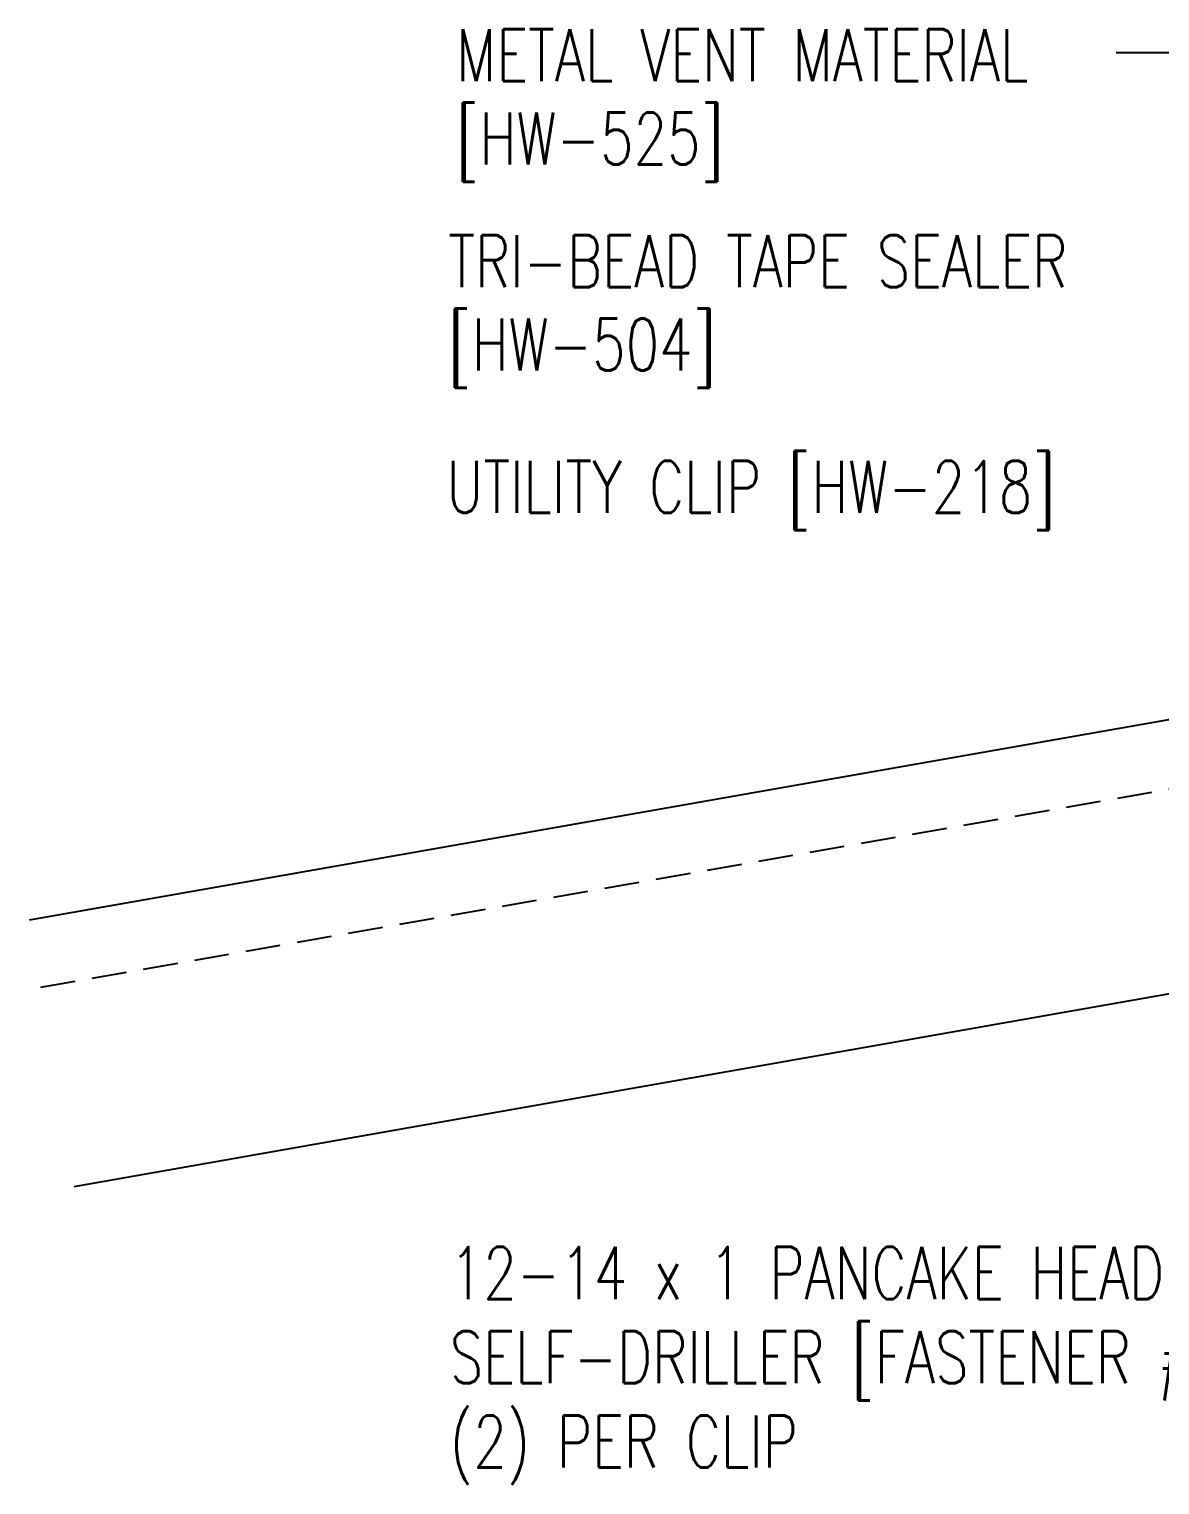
# Model space of a CAD drawing. Header units: inches. Extents: x 0 to 46.1, y 14.2 to 46.7.
# Drawn here: x -0.02 to 8.13, y 18.73 to 29.22 of the extents above; entities that cross this region are included whole.
import ezdxf

# ---------------------------------------------------------------- set-up
doc = ezdxf.new("R2010")
doc.units = ezdxf.units.IN
doc.header["$MEASUREMENT"] = 0
doc.linetypes.add('DASH2', pattern=[0.1875, 0.125, -0.0625])
doc.layers.add('PANEL', color=11, linetype='Continuous')
doc.layers.add('TEXT', color=2, linetype='Continuous')
doc.styles.add('TEXT', font='SIMPLEX', dxfattribs={"width": 0.75, "height": 6})
doc.styles.add('TEXT1', font='ROMANS.shx', dxfattribs={"width": 0.75, "height": 0.375})
doc.dimstyles.new('DETAIL$7', dxfattribs={"dimscale": 4, "dimtxt": 6, "dimasz": 0.125, "dimexe": 0.0625, "dimexo": 0.125, "dimgap": 0.0625, "dimtad": 1, "dimdec": 5, "dimzin": 3, "dimdsep": 46, "dimlunit": 4, "dimtxsty": 'TEXT', "dimblk": 'ARCHTICK', "dimcen": 0.0625, "dimclrd": 7, "dimclre": 7, "dimclrt": 2, "dimadec": 0, "dimazin": 0, "dimtfac": 0.666667, "dimtdec": 5, "dimtmove": 0, "dimatfit": 3, "dimfxl": 0, "dimfrac": 2, "dimtolj": 1, "dimtzin": 3, "dimarcsym": 0})

# ---------------------------------------------------------------- blocks, each defined once
blk = doc.blocks.new('dsc-HW-504')
at = {"layer": 'TEXT', "style": 'TEXT1', "width": 0.75}
for s, p in [('TRI-BEAD TAPE SEALER', (0, 0)), ('[HW-504]', (0, -0.6))]:
    blk.add_text(s, height=0.375, dxfattribs=at).set_placement(p)
at = {"layer": 'TEXT', "style": 'TEXT1', "flags": 1}
for tag, p in [('COLOR', (0, -1.2)), ('CALC', (0, -1.2)), ('OPT1', (0, -1.2)), ('OPT2', (0, -1.2)), ('OPT3', (0, -1.2)), ('GAGE', (0, -1.2)), ('SHPLN', (0, -1.2)), ('PART', (0, -1.2)), ('DESCRIPTION', (0, -1.2)), ('MULTIPLE', (0, -1.2)), ('SPARE1', (0, -1.8)), ('SPARE2', (0, -1.8)), ('SPARE3', (0, -1.8)), ('SPARE4', (0, -1.8)), ('SPARE5', (0, -1.8)), ('SPARE6', (0, -1.8)), ('SPARE7', (0, -1.8)), ('SPARE8', (0, -1.8)), ('SPARE9', (0, -1.8)), ('SPARE10', (0, -1.8))]:
    blk.add_attdef(tag, p, '', height=0.375, dxfattribs=at)
blk = doc.blocks.new('dsc-HW-525')
at = {"layer": 'TEXT', "style": 'TEXT1', "width": 0.75}
for s, p in [('METAL VENT MATERIAL', (0, 0)), ('[HW-525]', (0, -0.6))]:
    blk.add_text(s, height=0.375, dxfattribs=at).set_placement(p)
at = {"layer": 'TEXT', "style": 'TEXT1', "flags": 1}
for tag, p in [('COLOR', (0, -1.2)), ('CALC', (0, -1.2)), ('OPT1', (0, -1.2)), ('OPT2', (0, -1.2)), ('OPT3', (0, -1.2)), ('GAGE', (0, -1.2)), ('SHPLN', (0, -1.2)), ('PART', (0, -1.2)), ('DESCRIPTION', (0, -1.2)), ('MULTIPLE', (0, -1.2)), ('SPARE1', (0, -1.8)), ('SPARE2', (0, -1.8)), ('SPARE3', (0, -1.8)), ('SPARE4', (0, -1.8)), ('SPARE5', (0, -1.8)), ('SPARE6', (0, -1.8)), ('SPARE7', (0, -1.8)), ('SPARE8', (0, -1.8)), ('SPARE9', (0, -1.8)), ('SPARE10', (0, -1.8))]:
    blk.add_attdef(tag, p, '', height=0.375, dxfattribs=at)
blk = doc.blocks.new('_ArchTick')
at = {"color": 0, "linetype": 'ByBlock', "const_width": 0.15}
blk.add_lwpolyline([(-0.5, -0.5), (0.5, 0.5)], dxfattribs=at)

msp = doc.modelspace()

# ---------------------------------------------------------------- linework, layer by layer
at = {"layer": 'PANEL', "color": 8, "linetype": 'DASH2', "ltscale": 2}
msp.add_line((0.06889, 22.31906), (17.44039, 25.37359), dxfattribs=at)
at = {"layer": 'PANEL'}
msp.add_lwpolyline([(0.30846, 20.88419), (17.69195, 23.9469), (17.35507, 25.85742), (-0.01643, 22.8029)], dxfattribs=at)

# ---------------------------------------------------------------- block references
at = {"layer": 'TEXT'}
for name, p in [('dsc-HW-525', (3.05983, 28.84812)), ('dsc-HW-504', (3.00299, 27.36272))]:
    msp.add_blockref(name, p, dxfattribs=at)

# ---------------------------------------------------------------- texts
at = {"layer": 'TEXT', "style": 'TEXT1', "width": 0.75}
for s, p in [('UTILITY CLIP [HW-218]', (2.99024, 25.73711)), ('12-14 x 1 PANCAKE HEAD', (3.01393, 20.07305)), ('SELF-DRILLER [FASTENER #12A]', (3.01393, 19.46591)), ('(2) PER CLIP', (3.01393, 18.85877))]:
    msp.add_text(s, height=0.375, dxfattribs=at).set_placement(p)

# ---------------------------------------------------------------- leaders
msp.add_leader([(13.92762, 26.86857), (8.21648, 29.05156), (7.81287, 29.05156)], dimstyle='DETAIL$7')

doc.saveas('drawing.dxf')
